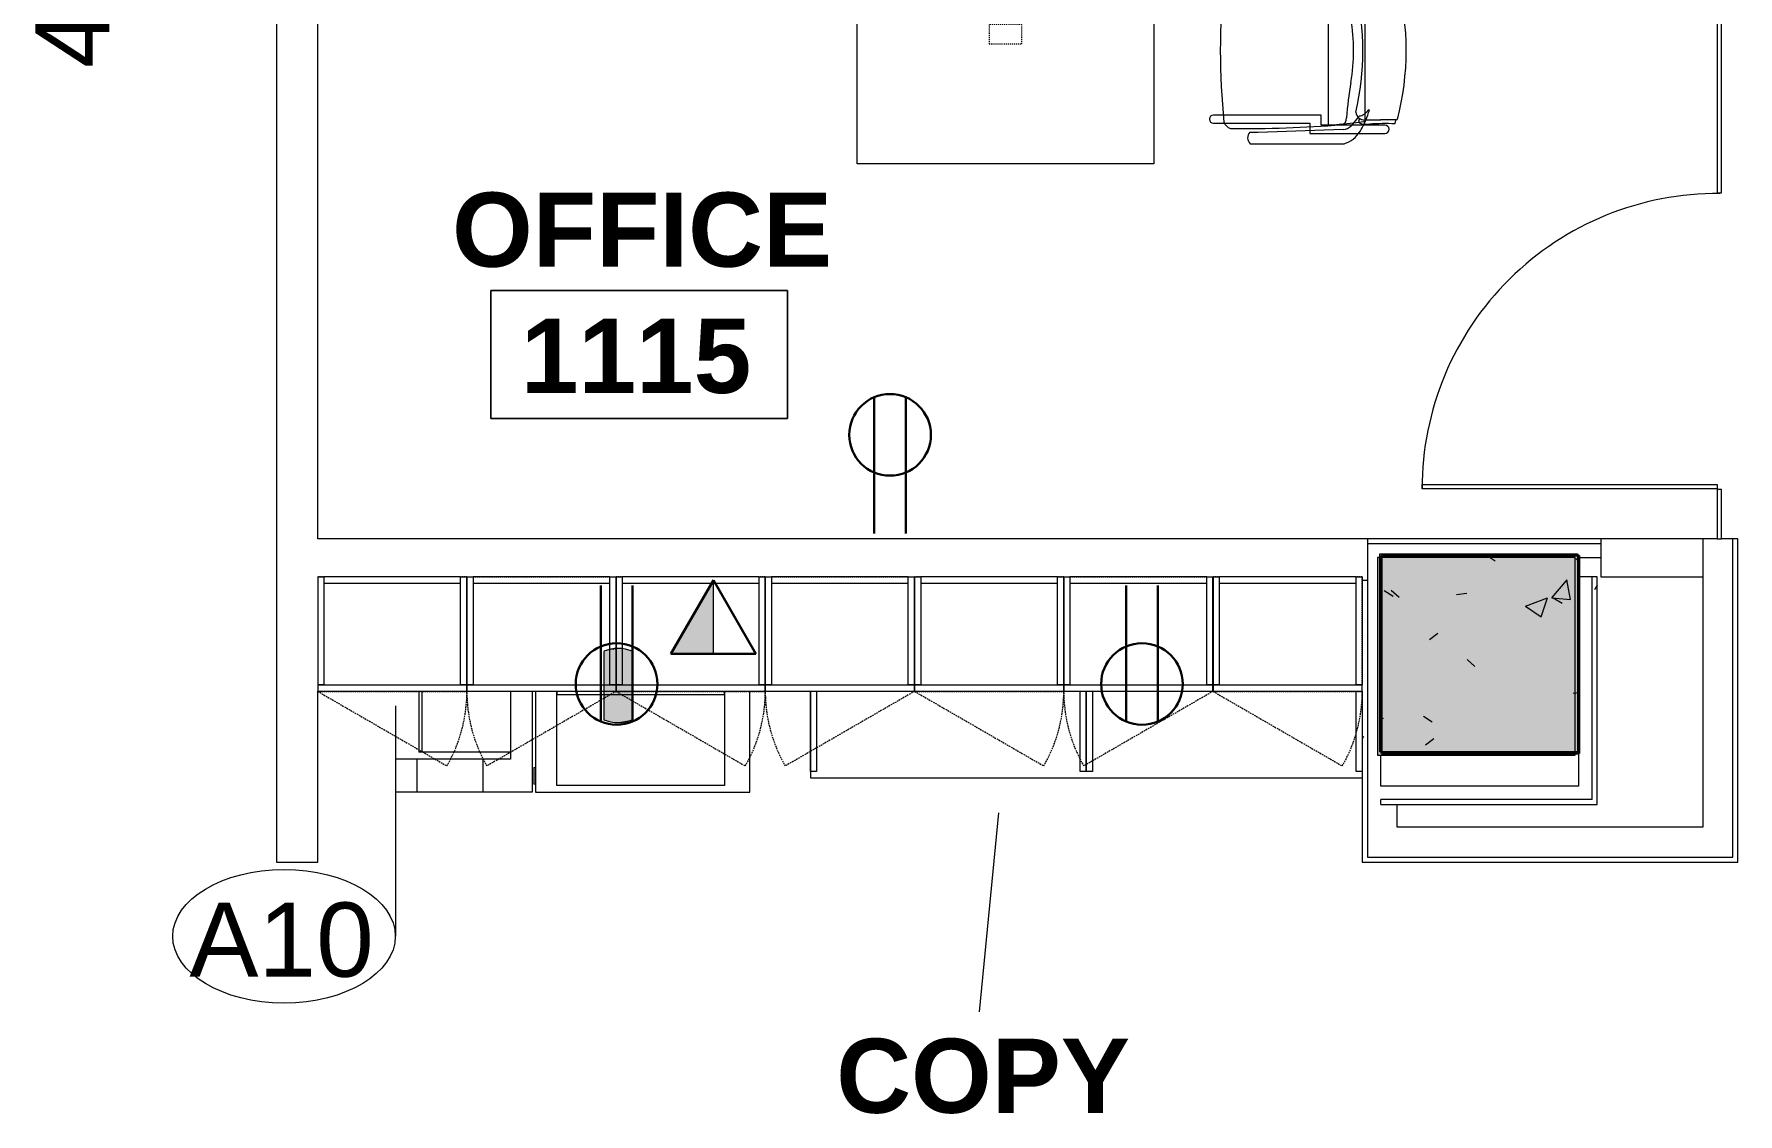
# Model space of a CAD drawing. Header units: inches. Extents: x -1221 to 179, y -822 to 880.
# Drawn here: x -311.3 to -104.6, y -374.5 to -243.5 of the extents above; entities that cross this region are included whole.
import ezdxf
from ezdxf.xclip import XClip

# ---------------------------------------------------------------- set-up
doc = ezdxf.new("R2010")
doc.units = ezdxf.units.IN
doc.header["$MEASUREMENT"] = 0
doc.header["$XCLIPFRAME"] = 2
doc.linetypes.add('X1$0$Dash', pattern=[0.25, 0.125, -0.125])
doc.linetypes.add('X1$0$Hidden', pattern=[0.28125, 0.1875, -0.09375])
for name, color, linetype, lineweight in [('L1$0$BB Columns_Pen_No__7', 7, 'Continuous', 20), ('L1$0$BB Columns_Pen_No__95', 8, 'Continuous', 20), ('X1$0$18_0109_REV_dwg _7_', 8, 'Continuous', 9), ('X1$0$A-ANNO-NOTE', 131, 'Continuous', 30), ('X1$0$A-AREA-IDEN', 2, 'Continuous', 9), ('X1$0$A-DOOR', 31, 'Continuous', 13), ('X1$0$A-WALL', 113, 'Continuous', 9), ('X1$0$A-WALL-PATT', 111, 'Continuous', 13), ('X1$0$I-FURN', 30, 'Continuous', 9), ('X1$0$I-FURN-PNLS', 30, 'X1$0$Dash', 9), ('X1$0$I-WALL', 2, 'Continuous', 9), ('X1$0$Q-CASE', 31, 'Continuous', 9), ('X1$0$Q-CASE-HDLN', 31, 'X1$0$Dash', 9), ('X1$0$Q-SPCQ', 91, 'Continuous', 9), ('X1$0$Q-SPCQ-IDEN', 132, 'Continuous', 9), ('X1$0$S-COLS', 52, 'Continuous', 9)]:
    doc.layers.add(name, color=color, linetype=linetype, lineweight=lineweight)
doc.styles.add('X1$0$Arial', font='arial.ttf', dxfattribs={"height": 9})
doc.styles.add('X1$0$Swis721 Lt BT', font='swissl.ttf', dxfattribs={"height": 9})
doc.styles.add('X1$0$Swis721 Lt BT_B', font='', dxfattribs={"height": 9})
doc.styles.get('X1$0$Swis721 Lt BT_B').set_extended_font_data('Swis721 Lt BT', bold=True)
pattern_1 = [(0, (0, 0), (30.72, 7.68), [1.267, -21.773, 1.267, -21.773, -122.88]), (0, (0, 0), (30.72, 7.68), [-46.08, 1.267, -44.813, 1.267, -21.773, -53.76]), (0, (0, 0), (30.72, 7.68), [-115.2, 1.267, -14.093, 1.267, -37.133]), (120, (11.52, 3.84), (-22.01108, 22.7643), [1.267, -21.773, 1.267, -21.773, -122.88]), (120, (11.52, 3.84), (-22.01108, 22.7643), [-46.08, 1.267, -44.813, 1.267, -21.773, -53.76]), (120, (11.52, 3.84), (-22.01108, 22.7643), [-115.2, 1.267, -14.093, 1.267, -37.133]), (240, (15.36, 19.2), (-8.70892, -30.4443), [1.267, -21.773, 1.267, -21.773, -122.88]), (240, (15.36, 19.2), (-8.70892, -30.4443), [-46.08, 1.267, -44.813, 1.267, -21.773, -53.76]), (240, (15.36, 19.2), (-8.70892, -30.4443), [-115.2, 1.267, -14.093, 1.267, -37.133])]

# ---------------------------------------------------------------- blocks, each defined once
blk = doc.blocks.new('L1')
at = {"layer": 'L1$0$BB Columns_Pen_No__95', "linetype": 'Continuous', "lineweight": 0, "true_color": 0x3f3f3f}
blk.add_hatch(color=250, dxfattribs=at).paths.add_polyline_path([(-6514.69, 2616.07), (-6514.69, 2592.07), (-6490.69, 2592.07), (-6490.69, 2616.07)])
at = {"layer": 'L1$0$BB Columns_Pen_No__7', "linetype": 'Continuous', "flags": 128}
blk.add_lwpolyline([(-6514.69, 2616.07), (-6490.69, 2616.07), (-6490.69, 2592.07), (-6514.69, 2592.07)], close=True, dxfattribs=at)
blk = doc.blocks.new('X1$0$Single Glass Door - 36_ x 84_-4893000-FIRST FLOOR POWER _ SIGNAL')
at = {"layer": 'X1$0$A-DOOR', "lineweight": 20}
for p, q in [((17.40625, -0.25), (17.90625, -0.25)), ((17.40625, -36.0625), (17.40625, -0.25)), ((17.90625, -0.25), (17.90625, -36.0625)), ((17.90625, -36.0625), (17.40625, -36.0625))]:
    blk.add_line(p, q, dxfattribs=at)
at = {"layer": 'X1$0$A-DOOR', "lineweight": 9}
blk.add_arc((17.90625, -0.25), 35.8125, 179.5, 270, dxfattribs=at)
blk = doc.blocks.new('X1$0$A-Copier-Floor - A-Copier-Floor-V38-FIRST FLOOR POWER _ SIGNAL')
at = {"layer": 'X1$0$Q-SPCQ'}
for p, q in [((-27.26, 0.78), (-27.26, -6.6)), ((-26.84, -6.6), (-26.84, 0.78)), ((-16.13, 0.78), (-16.13, -7.47)), ((-13.49, 0.78), (-13.49, -11.47)), ((-13.09, 0.78), (-13.09, -11.47)), ((-10.52, 0.78), (-10.52, 0.4)), ((-10.52, -10.67), (-10.52, 0.78)), ((-10.52, 0.4), (9.82, 0.4)), ((9.82, 0.4), (9.82, 0.78)), ((9.82, 0.78), (9.82, -10.67)), ((12.91, -11.47), (12.91, 0.78)), ((-27.49, -7.47), (-30.09, -7.47)), ((-30.09, -7.47), (-30.09, -11.47)), ((-19.49, -7.47), (-27.49, -7.47)), ((-27.49, -7.47), (-27.49, -11.47)), ((-26.84, -6.6), (-27.26, -6.6)), ((-16.13, -6.6), (-26.84, -6.6)), ((-16.13, -7.47), (-19.49, -7.47)), ((-19.49, -7.47), (-19.49, -11.47)), ((-13.29, -8.47), (-13.29, -10.49)), ((-13.29, -8.47), (-13.1, -8.47)), ((-27.49, -11.47), (-30.09, -11.47)), ((-19.49, -11.47), (-27.49, -11.47)), ((-13.49, -11.47), (-19.49, -11.47)), ((-13.1, -10.49), (-13.29, -10.49)), ((-13.09, -11.47), (12.91, -11.47)), ((9.82, -10.67), (-10.52, -10.67))]:
    blk.add_line(p, q, dxfattribs=at)
blk = doc.blocks.new('X1$0$F - EXECUTIVE DESK 2 - F - EXECUTIVE DESK 2-V39-FIRST FLOOR POWER _ SIGNAL')
at = {"layer": 'X1$0$I-FURN'}
for p, q in [((23.5, -35.87), (23.5, -12)), ((23.5, -12), (23.5, -35.86)), ((23.5, -12), (59.5, -12)), ((23.5, -12), (59.5, -12)), ((59.5, -35.86), (59.5, -12)), ((59.5, -12), (59.5, -35.87)), ((23.5, -35.87), (23.5, -35.99)), ((23.5, -36), (23.5, -35.87)), ((23.5, -35.87), (23.5, -35.94)), ((23.5, -35.93), (23.5, -35.87)), ((59.5, -35.87), (23.5, -35.87)), ((59.5, -35.87), (23.5, -35.87)), ((23.5, -35.99), (23.5, -35.93)), ((23.5, -35.94), (23.5, -36)), ((23.5, -36), (23.5, -36.1)), ((23.5, -36.37), (23.5, -36)), ((23.5, -36.14), (23.5, -36)), ((23.5, -36.02), (23.5, -36.08)), ((23.5, -36.13), (23.5, -36.17)), ((23.5, -36.17), (23.5, -36.14)), ((23.5, -36.17), (23.5, -36.22)), ((23.5, -36.17), (23.5, -36.18)), ((23.5, -36.18), (23.5, -36.17)), ((23.5, -36.22), (23.5, -36.35)), ((23.5, -36.35), (23.5, -36.37)), ((23.5, -36.37), (59.5, -36.37)), ((59.5, -35.87), (59.5, -35.93)), ((59.5, -35.94), (59.5, -35.87)), ((59.5, -35.87), (59.5, -36)), ((59.5, -35.99), (59.5, -35.87)), ((59.5, -35.93), (59.5, -35.99)), ((59.5, -36), (59.5, -35.94)), ((59.5, -36), (59.5, -36.05)), ((59.5, -36), (59.5, -36.37)), ((59.5, -36.1), (59.5, -36)), ((59.5, -36.08), (59.5, -36.02)), ((59.5, -36.05), (59.5, -36.17)), ((59.5, -36.18), (59.5, -36.13)), ((59.5, -36.17), (59.5, -36.18)), ((59.5, -36.22), (59.5, -36.17)), ((59.5, -36.35), (59.5, -36.22)), ((59.5, -36.37), (59.5, -36.35)), ((37.84, -49.71), (37.6, -41.21)), ((38.35, -40.44), (57.65, -40.44)), ((58.4, -41.21), (58.16, -49.71)), ((39.55, -43.05), (39.55, -44.59)), ((39.55, -43.05), (39.55, -44.59)), ((39.56, -42.02), (40.16, -41.57)), ((47.26, -52.62), (39.56, -42.02)), ((55.91, -42.61), (39.99, -42.61)), ((55.91, -42.61), (39.99, -42.61)), ((40.16, -41.57), (47.86, -52.17)), ((48.14, -52.17), (55.84, -41.57)), ((56.44, -42.02), (48.74, -52.62)), ((55.84, -41.57), (56.44, -42.02)), ((56.35, -44.59), (56.35, -43.05)), ((56.35, -44.59), (56.35, -43.05)), ((39.99, -45.03), (55.9, -45.03)), ((39.99, -45.03), (55.9, -45.03)), ((40.06, -45.41), (55.82, -45.41)), ((40.06, -45.41), (55.82, -45.41)), ((39.61, -47.35), (39.61, -45.85)), ((39.61, -47.35), (39.61, -45.85)), ((56.26, -45.85), (56.26, -47.35)), ((56.26, -45.85), (56.26, -47.35)), ((35.28, -49.53), (37.36, -49.53)), ((39.61, -50.08), (39.61, -48.51)), ((39.61, -50.08), (39.61, -48.51)), ((55.82, -47.79), (40.06, -47.79)), ((55.82, -47.79), (40.06, -47.79)), ((40.06, -48.07), (55.78, -48.07)), ((40.06, -48.07), (55.78, -48.07)), ((56.22, -48.51), (56.22, -50.08)), ((56.22, -48.51), (56.22, -50.08)), ((60.72, -49.53), (58.64, -49.53)), ((34.54, -57.42), (34.54, -50.28)), ((38.06, -57.42), (37.84, -49.74)), ((38.11, -50.28), (38.11, -57.42)), ((39.76, -53.03), (39.68, -51.34)), ((39.68, -51.34), (39.76, -53.03)), ((55.78, -50.52), (40.06, -50.52)), ((55.78, -50.52), (40.06, -50.52)), ((40.12, -50.88), (55.75, -50.88)), ((40.12, -50.88), (55.75, -50.88)), ((56.19, -51.34), (56.11, -53.03)), ((56.19, -51.34), (56.11, -53.03)), ((57.9, -50.28), (57.9, -57.42)), ((58.16, -49.74), (57.94, -57.42)), ((61.47, -57.42), (61.47, -50.28)), ((38.11, -55.82), (47.17, -52.87)), ((47.41, -53.59), (38.15, -56.6)), ((55.67, -53.45), (40.2, -53.45)), ((55.67, -53.45), (40.2, -53.45)), ((47.17, -52.87), (47.41, -53.59)), ((47.86, -52.17), (47.26, -52.62)), ((48.74, -52.62), (48.14, -52.17)), ((48.6, -53.59), (48.83, -52.87)), ((57.85, -56.6), (48.6, -53.59)), ((48.83, -52.87), (57.9, -55.82)), ((39.8, -54.24), (39.84, -55.66)), ((39.8, -54.24), (39.84, -55.66)), ((55.67, -53.79), (40.24, -53.79)), ((40.24, -53.79), (55.67, -53.79)), ((47.63, -53.75), (48.38, -53.75)), ((47.63, -64.52), (47.63, -53.75)), ((48.38, -53.75), (48.38, -64.52)), ((56.07, -55.66), (56.11, -54.24)), ((56.11, -54.24), (56.07, -55.66)), ((34.71, -56.92), (38.01, -55.85)), ((34.95, -57.64), (34.71, -56.92)), ((38.04, -56.63), (34.95, -57.64)), ((38.01, -55.85), (38.11, -55.82)), ((38.11, -56.61), (38.04, -56.63)), ((38.06, -57.65), (38.06, -57.47)), ((38.11, -59.31), (38.06, -57.65)), ((40.28, -56.09), (55.63, -56.09)), ((40.28, -56.09), (55.63, -56.09)), ((57.94, -57.65), (57.89, -59.31)), ((57.9, -55.82), (57.99, -55.85)), ((57.96, -56.63), (57.9, -56.61)), ((57.94, -57.47), (57.94, -57.65)), ((61.06, -57.64), (57.96, -56.63)), ((57.99, -55.85), (61.29, -56.92)), ((61.29, -56.92), (61.06, -57.64)), ((37.36, -58.17), (35.28, -58.17)), ((58.64, -58.17), (60.72, -58.17)), ((41.56, -63.98), (38.81, -60.13)), ((57.19, -60.13), (54.44, -63.98)), ((42.87, -62.9), (53.13, -62.9)), ((53.31, -64.52), (42.69, -64.52)), ((53.27, -64.52), (42.73, -64.52)), ((47.63, -66.85), (47.63, -64.52)), ((48.38, -64.52), (48.38, -66.85)), ((48.38, -66.85), (47.63, -66.85))]:
    blk.add_line(p, q, dxfattribs=at)
for centre, radius, start, end in [((38.35, -41.19), 0.75, 90, 181.6253), ((57.65, -41.19), 0.75, 358.3747, 90), ((35.28, -50.28), 0.746, 90, 180), ((37.36, -50.28), 0.746, 0, 90), ((58.64, -50.28), 0.746, 90, 180), ((60.72, -50.28), 0.746, 0, 90), ((35.28, -57.42), 0.746, 180, 270), ((37.36, -57.42), 0.746, 270, 0), ((58.64, -57.42), 0.746, 180, 270), ((60.72, -57.42), 0.746, 270, 0), ((38.97, -59.29), 0.861, 181.6253, 259.2912), ((57.03, -59.29), 0.861, 280.7088, 358.3747), ((42.72, -63.02), 1.5, 219.5448, 268.6344), ((42.87, -63.87), 0.972, 90, 170), ((42.73, -63.71), 0.819, 180, 270), ((53.13, -63.87), 0.972, 10, 90), ((53.27, -63.71), 0.819, 270, 0), ((53.28, -63.02), 1.5, 271.3656, 320.4552)]:
    blk.add_arc(centre, radius, start, end, dxfattribs=at)
for centre, major_axis, ratio, start_param, end_param in [((39.99, -43.05), (0.441, 0), 0.994522, 1.570796, 3.141593), ((39.99, -43.05), (0.441, 0), 0.994522, 1.570796, 3.141593), ((55.91, -43.05), (0.441, 0), 0.994522, 0, 1.570796), ((55.91, -43.05), (0.441, 0), 0.994522, 0, 1.570796), ((39.99, -44.59), (0.441, 0), 0.994522, 3.141593, 4.712389), ((39.99, -44.59), (-0.441, 0), 0.994522, 0, 1.570796), ((40.06, -45.85), (0.441, 0), 0.999591, 1.570796, 3.141593), ((40.06, -45.85), (0.441, 0), 0.999591, 1.570796, 3.141593), ((55.82, -45.85), (0.441, 0), 0.999591, 0, 1.570796), ((55.82, -45.85), (-0.441, 0), 0.999591, 3.141593, 4.712389), ((55.9, -44.59), (-0.442, 0), 0.994522, 1.570796, 3.141593), ((55.9, -44.59), (-0.442, 0), 0.994522, 1.570796, 3.141593), ((40.06, -47.35), (0.441, 0), 0.999591, 3.141593, 4.712389), ((40.06, -47.35), (-0.441, 0), 0.999591, 0, 1.570796), ((55.82, -47.35), (0.441, 0), 0.999591, 4.712389, 6.283185), ((55.82, -47.35), (0.441, 0), 0.999591, 4.712389, 6.283185), ((40.06, -48.51), (0.441, 0), 0.999403, 1.570796, 3.141593), ((40.06, -48.51), (0.441, 0), 0.999403, 1.570796, 3.141593), ((55.78, -48.51), (0.441, 0), 0.999403, 0, 1.570796), ((55.78, -48.51), (0.441, 0), 0.999403, 0, 1.570796), ((40.06, -50.08), (0.441, 0), 0.999403, 3.141593, 4.712389), ((40.06, -50.08), (0.441, 0), 0.999403, 3.141593, 4.712389), ((40.12, -51.32), (0.441, 0), 0.998574, 1.570796, 3.191177), ((40.12, -51.32), (0.441, 0), 0.998574, 1.570796, 3.191177), ((55.75, -51.32), (0.441, 0), 0.998574, 6.233601, 7.853982), ((55.75, -51.32), (0.441, 0), 0.998574, 6.233601, 7.853982), ((55.78, -50.08), (0.441, 0), 0.999403, 4.712389, 6.283185), ((55.78, -50.08), (0.441, 0), 0.999403, 4.712389, 6.283185), ((40.2, -53.01), (0.441, 0), 0.998574, 3.191177, 4.712389), ((40.2, -53.01), (0.441, 0), 0.998574, 3.191177, 4.712389), ((55.67, -53.01), (0.441, 0), 0.998574, 4.712389, 6.233601), ((55.67, -53.01), (0.441, 0), 0.998574, 4.712389, 6.233601), ((40.24, -54.23), (0.441, 0), 0.99965, 1.570796, 3.16704), ((40.24, -54.23), (0.441, 0), 0.99965, 1.570796, 3.16704), ((40.28, -55.65), (0.441, 0), 0.99965, 3.16704, 4.712389), ((40.28, -55.65), (0.441, 0), 0.99965, 3.16704, 4.712389), ((55.63, -55.65), (0.441, 0), 0.99965, 4.712389, 6.257738), ((55.63, -55.65), (0.441, 0), 0.99965, 4.712389, 6.257738), ((55.67, -54.23), (0.441, 0), 0.99965, 6.257738, 7.853982), ((55.67, -54.23), (0.441, 0), 0.99965, 6.257738, 7.853982)]:
    blk.add_ellipse(centre, major_axis=major_axis, ratio=ratio, start_param=start_param, end_param=end_param, dxfattribs=at)
at = {"layer": 'X1$0$I-FURN-PNLS', "linetype": 'Continuous'}
for p, q in [((0, 36), (15, 36)), ((15, 36), (0, 36)), ((0, 36), (15, 36)), ((0, 0), (0, 36)), ((0.75, 36), (0.75, 0)), ((15, 36), (22.38, 36)), ((22.38, 36), (15, 36)), ((15, 36), (15, 0)), ((22.38, 36), (22.38, 0)), ((22.38, 0), (22.38, 36)), ((22.5, 35.94), (22.5, 0.06)), ((23.25, 35.94), (22.5, 35.94)), ((23.25, 0.06), (23.25, 35.94)), ((0, 0), (0, 4.18)), ((0, 4.18), (0, 0)), ((0, 0), (0.75, 0)), ((0, -72), (0, 0)), ((0, 0), (0.75, 0)), ((0, -72), (0, 0)), ((0, 0), (0.75, 0)), ((15, 0), (0, 0)), ((0.75, 0), (0.75, -72)), ((0.75, 0), (0.75, -72)), ((0.75, 0), (2.5, 0)), ((2.5, -36), (2.5, 0)), ((2.5, 0), (15, 0)), ((2.5, 0), (15, 0)), ((15, 0), (80.5, 0)), ((15, 0), (22.38, 0)), ((22.38, 0), (22.38, -36)), ((22.5, 0.06), (23.25, 0.06)), ((80.5, 0), (80.5, -36)), ((0, 0), (15, 0)), ((0, -72), (0, 0)), ((0, -72), (0, 0)), ((0, 0), (0.75, 0)), ((0, -36), (0, 0)), ((0.75, 0), (0.75, -72)), ((0.75, 0), (2.5, 0)), ((2.5, 0), (15, 0)), ((15, 0), (15, -72)), ((15, 0), (22.38, 0)), ((22.38, 0), (22.38, -36)), ((23.25, -0.06), (22.5, -0.06)), ((22.5, -0.06), (22.5, -17.94)), ((23.25, -17.94), (23.25, -0.06)), ((23.5, -36.37), (23.5, -12)), ((23.5, -12), (59.5, -12)), ((59.5, -12), (59.5, -36.37)), ((22.5, -17.94), (23.25, -17.94)), ((22.5, -18.06), (23.25, -18.06)), ((22.5, -35.94), (22.5, -18.06)), ((23.25, -18.06), (23.25, -35.94)), ((0, -36), (0.75, -36)), ((0, -72), (0, -36)), ((0.75, -36), (0, -36)), ((0.75, -36), (2.5, -36)), ((2.5, -36), (0.75, -36)), ((15, -36), (2.5, -36)), ((2.5, -36), (15, -36)), ((15, -36), (2.5, -36)), ((80.5, -36), (15, -36)), ((15, -36), (22.38, -36)), ((22.38, -36), (15, -36)), ((22.38, -36), (22.38, -72)), ((22.38, -36), (22.38, -72)), ((23.25, -35.94), (22.5, -35.94)), ((22.5, -36.06), (23.25, -36.06)), ((22.5, -71.94), (22.5, -36.06)), ((23.25, -36.06), (23.25, -71.94)), ((59.5, -36.37), (23.5, -36.37)), ((15, -72), (0, -72)), ((0.75, -72), (0, -72)), ((0.75, -72), (0, -72)), ((0.75, -72), (0, -72)), ((0, -72), (22.38, -72)), ((0, -90), (0, -72)), ((0.75, -72), (0, -72)), ((15, -72), (0.75, -72)), ((15, -72), (0.75, -72)), ((22.38, -72), (15, -72)), ((22.38, -72), (15, -72)), ((22.38, -72), (22.38, -90)), ((23.25, -71.94), (22.5, -71.94)), ((23.28, -72.06), (22.53, -72.06)), ((22.53, -72.06), (22.53, -89.94)), ((23.28, -89.94), (23.28, -72.06)), ((22.38, -90), (0, -90)), ((22.53, -89.94), (23.28, -89.94))]:
    blk.add_line(p, q, dxfattribs=at)
at = {"layer": 'X1$0$I-FURN-PNLS'}
for p, q in [((0, 0), (0, 36)), ((0, 35.25), (15, 35.25)), ((15, 35.25), (22.38, 35.25)), ((22.38, 0), (22.38, 36)), ((22.5, 0.06), (22.5, 35.94)), ((0, 0.75), (15, 0.75)), ((0, 0), (0, -72)), ((15, 0.75), (22.38, 0.75)), ((22.38, 0), (22.38, -36)), ((0, 0), (0, -36)), ((0, -0.75), (0.75, -0.75)), ((0.75, -0.75), (2.5, -0.75)), ((2.5, -0.75), (15, -0.75)), ((15, -0.75), (22.38, -0.75)), ((22.5, -17.94), (22.5, -0.06)), ((11.63, -8), (14.63, -8)), ((11.63, -28), (11.63, -8)), ((14.63, -8), (14.63, -28)), ((63.57, -16.03), (63.57, -19.97)), ((65.93, -16.03), (63.57, -16.03)), ((65.93, -19.97), (65.93, -16.03)), ((22.5, -18.06), (22.5, -35.94)), ((63.57, -19.97), (65.93, -19.97)), ((14.63, -28), (11.63, -28)), ((0, -35.25), (0.75, -35.25)), ((0, -36), (0, -72)), ((0, -36.75), (0.75, -36.75)), ((0.75, -35.25), (2.5, -35.25)), ((0.75, -36.75), (15, -36.75)), ((2.5, -35.25), (15, -35.25)), ((15, -35.25), (22.38, -35.25)), ((15, -36.75), (22.38, -36.75)), ((22.38, -36), (22.38, -72)), ((22.5, -36.06), (22.5, -71.94)), ((0, -71.25), (0.75, -71.25)), ((0.75, -71.25), (15, -71.25)), ((15, -71.25), (22.38, -71.25)), ((22.53, -89.94), (22.53, -72.06)), ((0, -72.75), (22.38, -72.75)), ((0.75, -72.75), (0.75, -89.25)), ((0, -89.25), (22.38, -89.25))]:
    blk.add_line(p, q, dxfattribs=at)
blk = doc.blocks.new('X1$0$F-Haworth_Chair_X99-Seminar - X99 Seminar Chair with Glides-V40-FIRST FLOOR POWER _ SIGNAL')
at = {"layer": 'X1$0$I-FURN'}
for p, q in [((-8.34, 11.52), (-8.42, 7.57)), ((-8.42, 7.57), (-8.34, 11.37)), ((8.42, 7.57), (8.34, 11.52)), ((8.34, 11.37), (8.42, 7.57)), ((-10.04, 10.02), (-10.04, 6.81)), ((-9.04, 7.4), (-9.04, 10.02)), ((9.04, 10.02), (9.04, 7.4)), ((10.04, 6.81), (10.04, 10.02)), ((-10.04, 6.81), (-10.04, 5)), ((-9.13, 5.92), (-8.07, 6.77)), ((-9.04, 5.99), (-9.04, 7.4)), ((-8.75, 6.22), (-8.88, 4.99)), ((-8.68, 6.87), (-8.75, 6.22)), ((-8.62, 7.42), (-8.68, 6.87)), ((-8.6, 7.6), (-8.62, 7.43)), ((-8.61, 6.81), (-8.23, 6.95)), ((-8.49, 7.6), (-8.56, 7.6)), ((-7.65, 7.6), (-8.4, 7.6)), ((-8.03, 6.81), (-7.95, 6.87)), ((7.65, 7.6), (-7.65, 7.6)), ((-7.18, 7.99), (-7.21, 8.13)), ((7.21, 8.13), (7.18, 7.99)), ((8.4, 7.6), (7.65, 7.6)), ((7.95, 6.87), (8.03, 6.81)), ((8.07, 6.77), (9.13, 5.92)), ((8.23, 6.95), (8.61, 6.81)), ((8.56, 7.6), (8.49, 7.6)), ((8.62, 7.43), (8.6, 7.6)), ((8.68, 6.87), (8.62, 7.42)), ((8.75, 6.22), (8.68, 6.87)), ((8.88, 4.99), (8.75, 6.22)), ((9.04, 7.4), (9.04, 5.99)), ((10.04, 5), (10.04, 6.81)), ((-11.32, 5.06), (-11.32, -5.48)), ((-10.04, 4.99), (-10.04, 2.27)), ((-9.92, -5.36), (-9.57, 4.97)), ((-8.9, 4.8), (-9.07, 3.2)), ((-9.04, 3.62), (-9.04, 5.99)), ((-8.88, 4.99), (-8.89, 4.91)), ((8.89, 4.91), (8.88, 4.99)), ((9.07, 3.2), (8.9, 4.8)), ((9.04, 5.99), (9.04, 3.62)), ((9.57, 4.97), (9.92, -5.36)), ((10.04, 2.27), (10.04, 4.99)), ((11.32, -5.48), (11.32, 5.06)), ((-10.04, 2.27), (-10.07, 2.27)), ((-10.07, 2.27), (-10.07, 0.89)), ((-9.07, 3.2), (-9.07, 3.12)), ((-9.07, 3.12), (9.07, 3.12)), ((-9.04, 3.43), (-9.04, 3.62)), ((-9.04, 3.12), (-9.04, 3.43)), ((-9.04, 2.27), (-9.04, 3.12)), ((-7.83, 2.27), (-9.04, 2.27)), ((-7.83, -9.57), (-7.83, 2.27)), ((9.04, 2.27), (7.83, 2.27)), ((7.83, 2.27), (7.83, -9.57)), ((9.04, 3.62), (9.04, 3.43)), ((9.04, 3.43), (9.04, 3.12)), ((9.04, 3.12), (9.04, 2.27)), ((9.07, 3.12), (9.07, 3.2)), ((10.07, 2.27), (10.04, 2.27)), ((10.07, 0.89), (10.07, 2.27)), ((-10.07, 0.89), (-9.71, 0.89)), ((-9.71, 0.89), (-9.2, 0.89)), ((-9.2, 0.89), (-8.82, 0.89)), ((-8.82, 0.89), (-8.82, -9.44)), ((8.82, 0.89), (9.2, 0.89)), ((8.82, -9.44), (8.82, 0.89)), ((9.2, 0.89), (9.71, 0.89)), ((9.71, 0.89), (10.07, 0.89)), ((-11.32, -5.48), (-11.3, -6.32)), ((-9.92, -6.36), (-9.92, -5.36)), ((9.92, -5.36), (9.92, -6.36)), ((11.3, -6.32), (11.32, -5.48)), ((-8.82, -9.44), (-8.82, -10.78)), ((-7.83, -10.78), (-7.83, -9.57)), ((7.83, -9.57), (7.83, -10.78)), ((8.82, -10.78), (8.82, -9.44))]:
    blk.add_line(p, q, dxfattribs=at)
for centre, radius, start, end in [((0, -20.29), 32.89, 75.3075, 104.696), ((-9.54, 10.02), 0.498, 360, 180), ((-36.06, 10.03), 27.2, 355.9857, 2.5118), ((0, -20.73), 33.17, 104.5766, 105.5522), ((0, -20.73), 33.17, 74.4478, 75.4234), ((36.06, 10.03), 27.2, 177.4882, 184.0143), ((9.54, 10.02), 0.498, 360, 180), ((-7.87, 3.92), 3.63, 121.9522, 161.8211), ((-4.71, -1.15), 9.61, 116.0036, 121.9522), ((-5.2, 7.86), 3.74, 175.9857, 189.9064), ((-4.71, -1.15), 9.61, 113.5094, 116.0036), ((-8.28, 7.33), 0.613, 189.9064, 237.4573), ((-4.71, -1.15), 9.61, 112.927, 113.3607), ((-4.71, -1.15), 9.61, 105.0666, 112.7369), ((-7.37, 7.55), 1.05, 178.8214, 214.7998), ((-7.37, 7.55), 1.05, 178.8214, 264.0446), ((-6.55, 6.76), 1.38, 147.5752, 174.9122), ((-6.55, 6.76), 1.38, 117.0503, 145.9813), ((0, -26.49), 33.83, 77.2285, 102.7715), ((0, -15.97), 22.19, 79.9767, 100.0233), ((6.55, 6.76), 1.38, 34.0187, 62.9497), ((4.71, -1.15), 9.61, 67.2631, 74.9334), ((7.37, 7.55), 1.05, 275.9554, 1.1786), ((6.55, 6.76), 1.38, 5.0878, 32.4248), ((7.37, 7.55), 1.05, 325.2002, 1.1786), ((4.71, -1.15), 9.61, 66.6393, 67.073), ((4.71, -1.15), 9.61, 63.9964, 66.4906), ((8.28, 7.33), 0.613, 302.5427, 350.0936), ((5.2, 7.86), 3.74, 350.0936, 4.0143), ((4.71, -1.15), 9.61, 58.0478, 63.9964), ((7.87, 3.92), 3.63, 18.1789, 58.0478), ((-8.18, 4.9), 1.39, 132.8922, 177.1987), ((144.06, -7.32), 153.52, 175.4787, 180.5251), ((-8.24, 4.59), 0.763, 84.2338, 165.7662), ((-11.32, 48.08), 42.84, 274.2301, 280.0233), ((11.32, 48.08), 42.84, 259.9767, 265.7699), ((8.24, 4.59), 0.763, 14.2338, 95.7662), ((-144.06, -7.32), 153.52, 359.4749, 4.5213), ((8.18, 4.9), 1.39, 2.8013, 47.1078), ((-10.58, -5.68), 0.956, 221.8901, 314.1099), ((10.58, -5.68), 0.956, 225.8901, 318.1099), ((-8.21, -8.28), 1.31, 200.0433, 249.9567), ((0, 75.01), 84.96, 264.1475, 275.8525), ((8.21, -8.28), 1.31, 290.0433, 339.9567), ((-8.32, -10.78), 0.495, 180, 360), ((8.32, -10.78), 0.495, 180, 360)]:
    blk.add_arc(centre, radius, start, end, dxfattribs=at)
blk = doc.blocks.new('X1$0$CW Cupbd Ohead - 23_5_h x 13 7_8_d - 1 Door - 1 Shelf-5428604-FIRST FLOOR POWER _ SIGNAL')
at = {"layer": 'X1$0$Q-CASE'}
for p, q in [((2, -2.36), (2.75, -2.36)), ((2, -15.45), (2, -2.36)), ((2.75, -2.36), (2.75, -15.45)), ((19.34, -2.36), (2.75, -2.36)), ((2.75, -3.11), (19.34, -3.11)), ((19.34, -2.36), (20.09, -2.36)), ((19.34, -15.45), (19.34, -2.36)), ((20.09, -15.45), (20.09, -2.36)), ((2, -15.45), (20.09, -15.45)), ((2, -15.45), (2, -16.24)), ((2.75, -15.45), (2, -15.45)), ((20.09, -16.24), (2, -16.24)), ((20.09, -15.45), (19.34, -15.45)), ((20.09, -16.24), (20.09, -15.45))]:
    blk.add_line(p, q, dxfattribs=at)
at = {"layer": 'X1$0$Q-CASE', "linetype": 'X1$0$Hidden'}
blk.add_line((20.09, -16.24), (4.42, -25.29), dxfattribs=at)
blk.add_arc((20.09, -16.24), 18.1, 179.5, 210, dxfattribs=at)
at = {"layer": 'X1$0$Q-CASE-HDLN'}
for p, q in [((2, -16.24), (2, -2.36)), ((2, -2.36), (20.09, -2.36)), ((20.09, -2.36), (20.09, -16.24)), ((20.09, -16.24), (2, -16.24))]:
    blk.add_line(p, q, dxfattribs=at)
blk = doc.blocks.new('X1$0$CW Cupbd Ohead - 23_5_h x 13 7_8_d - 1 Door - 1 Shelf-5428613-FIRST FLOOR POWER _ SIGNAL')
at = {"layer": 'X1$0$Q-CASE', "linetype": 'X1$0$Hidden'}
blk.add_line((20.09, 16.24), (4.42, 25.29), dxfattribs=at)
at = {"layer": 'X1$0$Q-CASE'}
for p, q in [((2, 16.24), (20.09, 16.24)), ((2, 16.24), (2, 15.45)), ((20.09, 15.45), (2, 15.45)), ((2, 15.45), (2.75, 15.45)), ((2, 2.36), (2, 15.45)), ((2.75, 15.45), (2.75, 2.36)), ((19.34, 15.45), (20.09, 15.45)), ((19.34, 2.36), (19.34, 15.45)), ((20.09, 15.45), (20.09, 16.24)), ((20.09, 2.36), (20.09, 15.45)), ((2.75, 2.36), (2, 2.36)), ((19.34, 3.11), (2.75, 3.11)), ((2.75, 2.36), (19.34, 2.36)), ((20.09, 2.36), (19.34, 2.36))]:
    blk.add_line(p, q, dxfattribs=at)
at = {"layer": 'X1$0$Q-CASE', "linetype": 'X1$0$Hidden'}
blk.add_arc((20.09, 16.24), 18.1, 150, 180.5, dxfattribs=at)
at = {"layer": 'X1$0$Q-CASE-HDLN'}
for p, q in [((20.09, 16.24), (2, 16.24)), ((2, 16.24), (2, 2.36)), ((20.09, 2.36), (20.09, 16.24)), ((2, 2.36), (20.09, 2.36))]:
    blk.add_line(p, q, dxfattribs=at)
blk = doc.blocks.new('X1$0$Concrete-Rectangular-Column - 24 X 24-5460764-FIRST FLOOR POWER _ SIGNAL')
at = {"layer": 'X1$0$S-COLS'}
h = blk.add_hatch(dxfattribs=at)
h.set_pattern_fill('FP1_8', color=256, style=0, pattern_type=2)
h.set_pattern_definition([(50, (135.847, 318.72), (27.5427, -2.4099), [2.88, -31.68]), (355, (135.847, 318.72), (-5.3278, 28.8843), [2.304, -25.344]), (100.451, (138.142, 318.518), (22.2153, 26.474), [2.448, -26.924]), (46.184, (135.847, 326.4), (40.982, -6.3564), [4.32, -47.52]), (96.636, (139.262, 325.87), (35.8907, 37.406), [3.671, -40.386]), (351.184, (135.847, 326.4), (35.891, 37.406), [3.456, -38.016]), (21, (139.687, 324.48), (22.921, -15.4607), [2.88, -31.68]), (326, (139.687, 324.48), (9.3435, 27.8457), [2.304, -25.344]), (71.451, (141.597, 323.19), (32.2648, 12.3844), [2.448, -26.924]), (37.5, (135.847, 318.719), (0.46686, 12.7827), [1.267, -23.77, 1.267, -24.461, -25.44]), (37.5, (135.847, 318.719), (0.46686, 12.7827), [-50.765, 1.267, -24.173]), (7.5, (135.847, 318.719), (10.1016, 15.1451), [1.267, -13.402, 1.267, -23.194, -9.696]), (7.5, (135.847, 318.719), (10.1016, 15.1451), [-39.13, 1.267, -8.429]), (327.5, (127.283, 318.719), (20.49916, -0.86578), [1.267, -8.333, 1.267, -28.685, -39.744]), (327.5, (127.283, 318.719), (20.49916, -0.86578), [-39.552, 1.267, -38.477]), (317.5, (123.443, 318.719), (22.3948, 3.8443), [1.267, -11.213, 1.267, -18.624, -28.224]), (317.5, (123.443, 318.719), (22.3948, 3.8443), [-32.371, 1.267, -26.957])])
h.paths.add_polyline_path([(12, -12), (12, 12), (-12, 12), (-12, -12)], flags=0)
at = {"layer": 'X1$0$S-COLS', "lineweight": 30}
for p, q in [((12, 12), (-12, 12)), ((-12, 12), (-12, -12)), ((12, -12), (12, 12)), ((-12, -12), (12, -12))]:
    blk.add_line(p, q, dxfattribs=at)
blk = doc.blocks.new('X1$0$Concrete-Rectangular-Column - 24 X 24-V44-FIRST FLOOR POWER _ SIGNAL')
at = {"layer": 'X1$0$S-COLS'}
blk.add_hatch(color=7, dxfattribs=at).paths.add_polyline_path([(-12, -12), (12, -12), (12, 12), (-12, 12), (-12, 11.28)], flags=0)
at = {"layer": 'X1$0$S-COLS', "color": 8, "lineweight": 20}
for p, q in [((12, 12), (-12, 12)), ((-12, 12), (-12, -12)), ((12, -12), (12, 12)), ((-12, -12), (12, -12))]:
    blk.add_line(p, q, dxfattribs=at)
blk = doc.blocks.new('X1$0$C-Counter Top1 - 24_ Depth-5636526-FIRST FLOOR POWER _ SIGNAL')
at = {"layer": 'X1$0$Q-CASE'}
for p, q in [((-47.26, -13.5), (-47.26, -24)), ((-47.26, -24), (19.67, -24))]:
    blk.add_line(p, q, dxfattribs=at)
blk = doc.blocks.new('X1$0$CW Cupbd - UB 34_5_h x 24_d - 2 Doors - 1 Shelf-5636654-FIRST FLOOR POWER _ SIGNAL')
at = {"layer": 'X1$0$Q-CASE'}
for p, q in [((2, 25.61), (2.75, 25.61)), ((2.75, 25.61), (2.75, 15.86)), ((34.71, 25.61), (35.46, 25.61)), ((34.71, 15.86), (34.71, 25.61)), ((35.46, 15.86), (35.46, 25.61))]:
    blk.add_line(p, q, dxfattribs=at)
blk = doc.blocks.new('X1$0$CW Cupbd - UB 34_5_h x 24_d - 2 Doors - 1 Shelf-5636666-FIRST FLOOR POWER _ SIGNAL')
at = {"layer": 'X1$0$Q-CASE'}
for p, q in [((2, -25.61), (2, -15.86)), ((2.75, -15.86), (2.75, -25.61)), ((34.71, -25.61), (34.71, -15.86)), ((35.46, -25.61), (35.46, -15.86)), ((2.75, -25.61), (2, -25.61)), ((35.46, -25.61), (34.71, -25.61))]:
    blk.add_line(p, q, dxfattribs=at)
blk = doc.blocks.new('X1$0$Room Tag - Room Name and Number-3379422-FIRST FLOOR POWER _ SIGNAL')
at = {"layer": 'X1$0$A-AREA-IDEN'}
for p, q in [((-0.1881, -0.1636), (-0.1881, -0.0018)), ((-0.1881, -0.0018), (0.1869, -0.0018)), ((0.1869, -0.0018), (-0.1881, -0.0018)), ((-0.1881, -0.0018), (-0.1881, -0.1636)), ((0.1869, -0.0018), (0.1869, -0.1636)), ((0.1869, -0.1636), (0.1869, -0.0018)), ((0.1869, -0.1636), (-0.1881, -0.1636)), ((-0.1881, -0.1636), (0.1869, -0.1636))]:
    blk.add_line(p, q, dxfattribs=at)
blk = doc.blocks.new('X1$0$Appliance_Specialty Equipment Tag - Standard-3515593-FIRST FLOOR POWER _ SIGNAL')
at = {"layer": 'X1$0$Q-SPCQ-IDEN'}
blk.add_ellipse((-0.0499, 0.0037), major_axis=(-0.1406, 0), ratio=0.600473, dxfattribs=at)
blk = doc.blocks.new('X1')
at = {"layer": 'X1$0$A-ANNO-NOTE', "lineweight": 9}
for points in [[(-228.86, -318.63), (-228.86, -309.69), (-234.02, -318.63), (-231.39, -318.63)], [(-242.01, -326.71), (-241.84, -318.22), (-242.17, -318.35)], [(-240.7, -326.99), (-241.84, -318.22), (-242.01, -326.71)], [(-241.84, -318.22), (-239.99, -318.02), (-240.97, -318.03)], [(-240.7, -326.99), (-239.99, -318.02), (-241.84, -318.22)], [(-240.7, -326.99), (-238.77, -318.31), (-239.99, -318.02)], [(-238.77, -318.31), (-239.28, -318.14), (-239.99, -318.02)], [(-242.01, -326.71), (-242.17, -318.35), (-242.17, -326.64)], [(-240.7, -326.99), (-238.77, -326.68), (-238.77, -318.31)], [(-238.77, -326.68), (-238.69, -318.35), (-238.77, -318.31)], [(-238.77, -326.68), (-238.69, -326.64), (-238.69, -318.35)], [(-240.7, -326.99), (-242.01, -326.71), (-241.41, -326.89)], [(-240.7, -326.99), (-239.46, -326.89), (-238.77, -326.68)], [(-240.7, -326.99), (-239.9, -326.96), (-239.46, -326.89)]]:
    blk.add_hatch(color=256, dxfattribs=at).paths.add_polyline_path(points, flags=0)
at = {"layer": 'X1$0$A-WALL-PATT', "lineweight": 9}
h = blk.add_hatch(dxfattribs=at)
h.set_pattern_fill('FP1_1', color=256, style=0, pattern_type=2)
h.set_pattern_definition(pattern_1)
h.paths.add_polyline_path([(-150.18, -336.94), (-149.55, -336.94), (-149.55, -309.69), (-150.18, -309.69), (-150.18, -336.47)], flags=0)
h = blk.add_hatch(dxfattribs=at)
h.set_pattern_fill('FP1_1', color=256, style=0, pattern_type=2)
h.set_pattern_definition(pattern_1)
h.paths.add_polyline_path([(-121.68, -336.94), (-121.68, -309.32), (-122.3, -309.32), (-122.3, -336.94)], flags=0)
at = {"layer": 'X1$0$A-ANNO-NOTE'}
for p, q in [((-209.35, -304.04), (-209.35, -287.51)), ((-205.52, -304.04), (-205.52, -287.51)), ((-228.86, -309.69), (-234.02, -318.63)), ((-228.86, -309.69), (-223.71, -318.63)), ((-242.52, -310.35), (-242.52, -326.87)), ((-238.69, -310.35), (-238.69, -326.87)), ((-178.81, -310.35), (-178.81, -326.87)), ((-174.98, -310.35), (-174.98, -326.87)), ((-223.71, -318.63), (-234.02, -318.63))]:
    blk.add_line(p, q, dxfattribs=at)
at = {"layer": 'X1$0$A-ANNO-NOTE', "lineweight": 9}
for p, q in [((-228.86, -309.69), (-234.02, -318.63)), ((-228.86, -318.63), (-228.86, -309.69)), ((-242.17, -318.35), (-242.17, -326.64)), ((-238.69, -326.64), (-238.69, -318.35)), ((-234.02, -318.63), (-228.86, -318.63))]:
    blk.add_line(p, q, dxfattribs=at)
at = {"layer": 'X1$0$A-ANNO-NOTE'}
for centre in [(-207.44, -292.08), (-240.61, -322.31), (-176.89, -322.31)]:
    blk.add_circle(centre, 4.95, dxfattribs=at)
at = {"layer": 'X1$0$A-ANNO-NOTE', "lineweight": 9}
for start, end in [(67.2244, 112.7756), (247.2244, 292.7756)]:
    blk.add_arc((-240.43, -322.49), 4.5, start, end, dxfattribs=at)
at = {"layer": 'X1$0$A-AREA-IDEN'}
blk.add_line((-194.29, -337.94), (-196.65, -362.09), dxfattribs=at)
at = {"layer": 'X1$0$A-WALL', "lineweight": 13}
for p, q in [((-149.55, -304.69), (-149.55, -343.32)), ((-121.24, -305.32), (-149.55, -305.32)), ((-108.86, -304.69), (-121.24, -304.69)), ((-121.24, -304.69), (-121.24, -309.32)), ((-108.86, -304.69), (-108.86, -309.32)), ((-107.11, -304.69), (-106.61, -304.69)), ((-105.24, -343.32), (-105.24, -304.69)), ((-150.18, -309.69), (-149.55, -309.69)), ((-122.3, -336.32), (-122.3, -309.32)), ((-121.24, -309.32), (-108.86, -309.32)), ((-147.93, -336.94), (-147.93, -336.32)), ((-122.3, -336.32), (-147.93, -336.32)), ((-147.93, -336.94), (-145.93, -336.94)), ((-149.55, -343.32), (-105.24, -343.32))]:
    blk.add_line(p, q, dxfattribs=at)
at = {"layer": 'X1$0$I-WALL', "lineweight": 13}
for p, q in [((-281.86, -8.7), (-281.86, -343.94)), ((-276.86, -304.69), (-276.86, -178.71)), ((-107.11, -178.71), (-107.11, -262.71)), ((-106.61, -262.71), (-106.61, -178.71)), ((-107.11, -262.71), (-106.61, -262.71)), ((-107.11, -298.71), (-107.11, -304.69)), ((-106.61, -298.71), (-107.11, -298.71)), ((-106.61, -304.69), (-106.61, -298.71)), ((-121.24, -304.69), (-276.86, -304.69)), ((-107.11, -304.69), (-108.86, -304.69)), ((-104.61, -304.69), (-106.61, -304.69)), ((-104.61, -343.94), (-104.61, -304.69)), ((-123.85, -306.94), (-121.24, -306.94)), ((-121.68, -309.32), (-123.85, -309.32)), ((-121.68, -336.94), (-121.68, -309.32)), ((-108.86, -309.32), (-108.86, -339.69)), ((-276.86, -343.94), (-276.86, -323.19)), ((-150.18, -323.19), (-150.18, -343.94)), ((-147.93, -334.69), (-147.93, -330.94)), ((-123.93, -330.72), (-123.93, -334.69)), ((-123.93, -334.69), (-147.93, -334.69)), ((-145.93, -336.94), (-121.68, -336.94)), ((-145.93, -339.69), (-145.93, -336.94)), ((-108.86, -339.69), (-145.93, -339.69)), ((-281.86, -343.94), (-276.86, -343.94)), ((-150.18, -343.94), (-104.61, -343.94))]:
    blk.add_line(p, q, dxfattribs=at)
at = {"layer": 'X1$0$Q-SPCQ-IDEN'}
blk.add_line((-267.43, -324.94), (-267.43, -352.91), dxfattribs=at)
at = {"layer": 'X1$0$18_0109_REV_dwg _7_'}
ref = blk.add_blockref('L1', (6366.63, -2922.6), dxfattribs=at)
XClip(ref).set_block_clipping_path([(-7587.3890141857, 2122.8758432012), (-6188.1189173454, 3796.6416784023)])
at = {"layer": 'X1$0$A-AREA-IDEN', "xscale": 95.99999999999994, "yscale": 95.99999999999994, "zscale": 95.99999999999994}
blk.add_blockref('X1$0$Room Tag - Room Name and Number-3379422-FIRST FLOOR POWER _ SIGNAL', (-237.82, -274.4), dxfattribs=at)
at = {"layer": 'X1$0$A-DOOR', "rotation": 270.0000000000001}
blk.add_blockref('X1$0$Single Glass Door - 36_ x 84_-4893000-FIRST FLOOR POWER _ SIGNAL', (-106.86, -280.71), dxfattribs=at)
at = {"layer": 'X1$0$I-FURN', "rotation": 270.0000000000006}
for name, p in [('X1$0$F - EXECUTIVE DESK 2 - F - EXECUTIVE DESK 2-V39-FIRST FLOOR POWER _ SIGNAL', (-175.44, -178.71)), ('X1$0$F-Haworth_Chair_X99-Seminar - X99 Seminar Chair with Glides-V40-FIRST FLOOR POWER _ SIGNAL', (-157.44, -245.46))]:
    blk.add_blockref(name, p, dxfattribs=at)
at = {"layer": 'X1$0$Q-CASE', "rotation": 180}
for name, p in [('X1$0$CW Cupbd Ohead - 23_5_h x 13 7_8_d - 1 Door - 1 Shelf-5428613-FIRST FLOOR POWER _ SIGNAL', (-256.77, -306.96)), ('X1$0$CW Cupbd Ohead - 23_5_h x 13 7_8_d - 1 Door - 1 Shelf-5428613-FIRST FLOOR POWER _ SIGNAL', (-220.58, -306.96)), ('X1$0$CW Cupbd Ohead - 23_5_h x 13 7_8_d - 1 Door - 1 Shelf-5428613-FIRST FLOOR POWER _ SIGNAL', (-184.38, -306.96)), ('X1$0$CW Cupbd Ohead - 23_5_h x 13 7_8_d - 1 Door - 1 Shelf-5428613-FIRST FLOOR POWER _ SIGNAL', (-148.18, -306.96)), ('X1$0$CW Cupbd - UB 34_5_h x 24_d - 2 Doors - 1 Shelf-5636654-FIRST FLOOR POWER _ SIGNAL', (-148.18, -307.33))]:
    blk.add_blockref(name, p, dxfattribs=at)
at = {"layer": 'X1$0$Q-CASE'}
for name, p in [('X1$0$CW Cupbd Ohead - 23_5_h x 13 7_8_d - 1 Door - 1 Shelf-5428604-FIRST FLOOR POWER _ SIGNAL', (-260.76, -306.96)), ('X1$0$CW Cupbd Ohead - 23_5_h x 13 7_8_d - 1 Door - 1 Shelf-5428604-FIRST FLOOR POWER _ SIGNAL', (-224.57, -306.96)), ('X1$0$CW Cupbd Ohead - 23_5_h x 13 7_8_d - 1 Door - 1 Shelf-5428604-FIRST FLOOR POWER _ SIGNAL', (-188.37, -306.96)), ('X1$0$C-Counter Top1 - 24_ Depth-5636526-FIRST FLOOR POWER _ SIGNAL', (-169.85, -309.69)), ('X1$0$CW Cupbd - UB 34_5_h x 24_d - 2 Doors - 1 Shelf-5636666-FIRST FLOOR POWER _ SIGNAL', (-219.11, -307.33))]:
    blk.add_blockref(name, p, dxfattribs=at)
at = {"layer": 'X1$0$Q-SPCQ'}
blk.add_blockref('X1$0$A-Copier-Floor - A-Copier-Floor-V38-FIRST FLOOR POWER _ SIGNAL', (-237.34, -323.97), dxfattribs=at)
at = {"layer": 'X1$0$Q-SPCQ-IDEN', "xscale": 95.99999999999994, "yscale": 95.99999999999994, "zscale": 95.99999999999994}
blk.add_blockref('X1$0$Appliance_Specialty Equipment Tag - Standard-3515593-FIRST FLOOR POWER _ SIGNAL', (-276.15, -353.27), dxfattribs=at)
at = {"layer": 'X1$0$S-COLS'}
for name, p in [('X1$0$Concrete-Rectangular-Column - 24 X 24-V44-FIRST FLOOR POWER _ SIGNAL', (-136.34, -318.94)), ('X1$0$Concrete-Rectangular-Column - 24 X 24-5460764-FIRST FLOOR POWER _ SIGNAL', (-135.85, -318.72))]:
    blk.add_blockref(name, p, dxfattribs=at)
at = {"layer": 'X1$0$A-ANNO-NOTE', "lineweight": 9, "insert": (-311.12, -247.57), "char_height": 9, "width": 20.604, "attachment_point": 1, "rotation": 90, "style": 'X1$0$Swis721 Lt BT'}
blk.add_mtext('40"', dxfattribs=at)
at = {"layer": 'X1$0$A-AREA-IDEN', "char_height": 9, "attachment_point": 1, "style": 'X1$0$Swis721 Lt BT_B'}
for s, insert, width in [('OFFICE', (-260.56, -262.68), 54.843), ('1115', (-252.23, -278), 33.936), ('COPY', (-213.97, -365.34), 41.814)]:
    blk.add_mtext(s, dxfattribs=dict(at, insert=insert, width=width))
at = {"layer": 'X1$0$Q-SPCQ-IDEN', "insert": (-292.42, -348.82), "char_height": 9, "width": 27.27, "attachment_point": 1, "style": 'X1$0$Arial'}
blk.add_mtext('A10', dxfattribs=at)

msp = doc.modelspace()

# ---------------------------------------------------------------- block references
at = {"color": 253}
msp.add_blockref('X1', (0, 0), dxfattribs=at)

doc.saveas('drawing.dxf')
